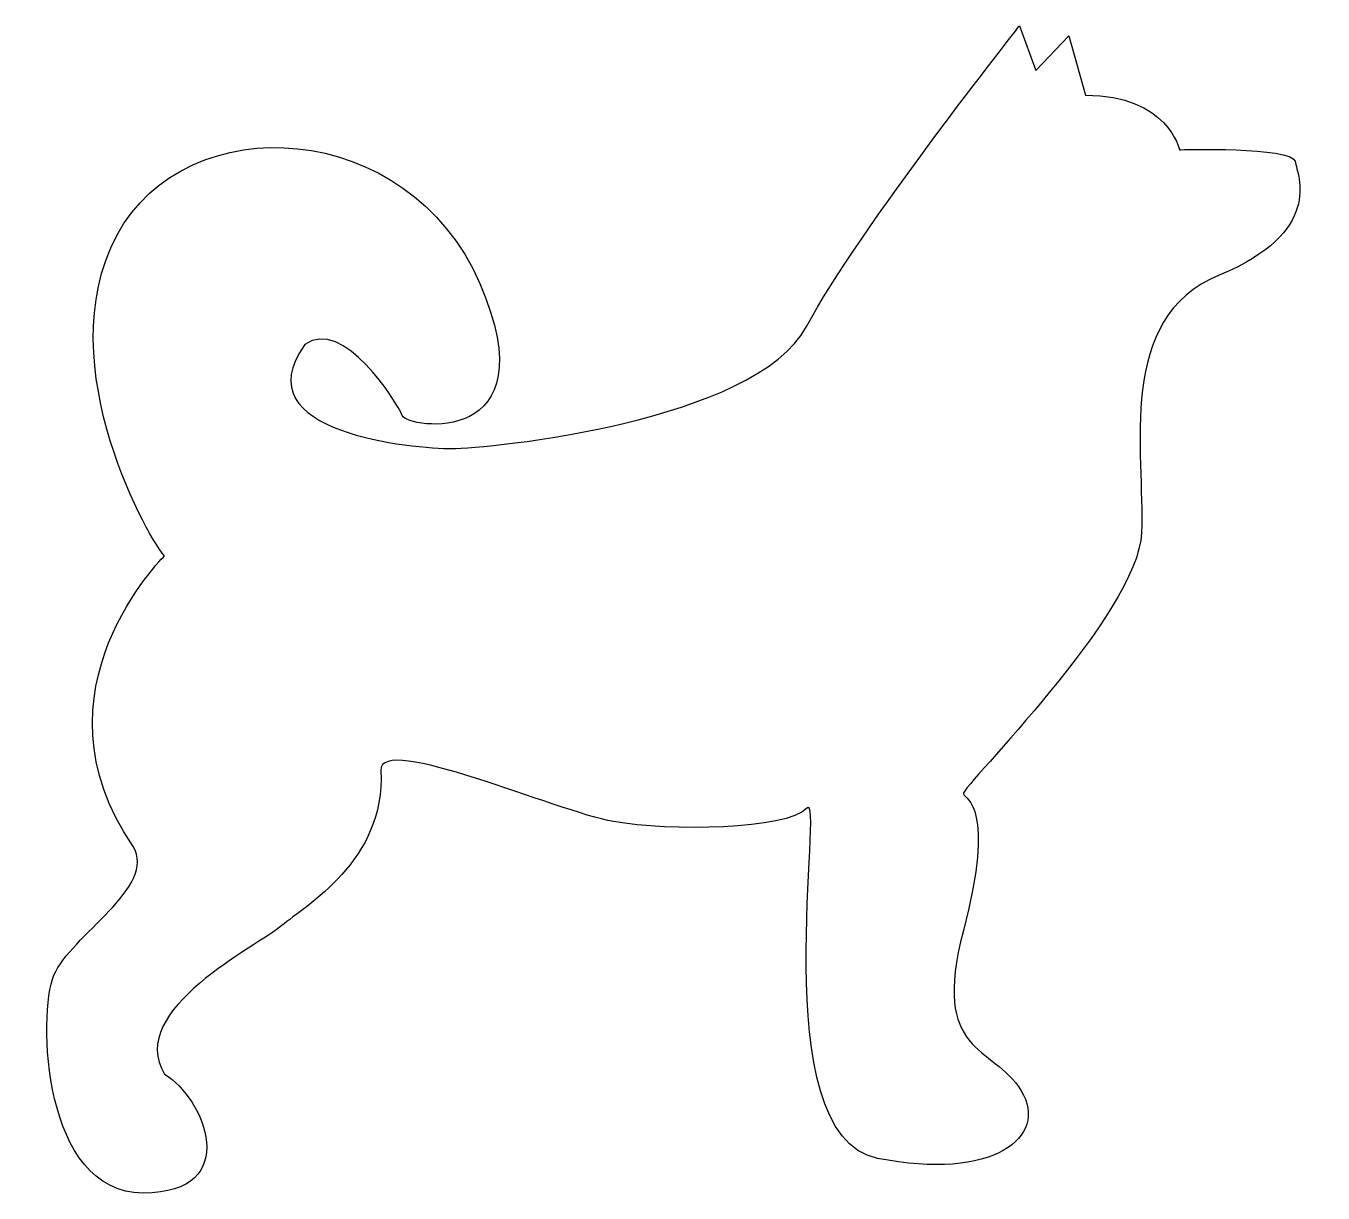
# Model space of a CAD drawing. Header units: centimetres. Extents: x -11.6 to 11.7, y -10.5 to 10.5.
import ezdxf

# ---------------------------------------------------------------- set-up
doc = ezdxf.new("R2010")
doc.units = ezdxf.units.CM
doc.header["$MEASUREMENT"] = 0
doc.layers.add('Layer 1', color=7, linetype='Continuous')

msp = doc.modelspace()

# ---------------------------------------------------------------- linework, layer by layer
at = {"layer": 'Layer 1'}
msp.add_open_spline([(11.1558, 8.03603), (11.09677, 8.30276), (9.08311, 8.24325), (9.08311, 8.24325), (9.08311, 8.24325), (9.08311, 8.2433), (8.87557, 9.22067), (7.3948, 9.22067), (7.3948, 9.22067), (7.3948, 9.22067), (7.09934, 10.28629), (7.09934, 10.28629), (7.09934, 10.28629), (7.09934, 10.28629), (6.50673, 9.66449), (6.50673, 9.66449), (6.50673, 9.66449), (6.50673, 9.66449), (6.21076, 10.46398), (6.21076, 10.46398), (6.21076, 10.46398), (6.21076, 10.46398), (3.30849, 6.79164), (2.39036, 5.07421), (2.39036, 5.07421), (1.4721, 3.35622), (-3.32541, 2.88238), (-3.97697, 2.88238), (-3.97697, 2.88238), (-4.6288, 2.88243), (-7.76763, 3.14892), (-6.61286, 4.7479), (-6.61286, 4.7479), (-5.92963, 5.25235), (-4.95461, 3.71142), (-4.86545, 3.47457), (-4.86545, 3.47457), (-4.77647, 3.23782), (-2.20009, 2.88238), (-3.47387, 5.84407), (-3.47387, 5.84407), (-4.74693, 8.80549), (-8.74507, 9.04208), (-9.9892, 6.7029), (-9.9892, 6.7029), (-11.23287, 4.36322), (-9.33787, 1.13557), (-9.13028, 0.9579), (-9.13028, 0.9579), (-9.13028, 0.9579), (-11.61802, -1.47045), (-9.69313, -4.25442), (-9.69313, -4.25442), (-9.25395, -4.98409), (-10.81856, -5.85356), (-11.11476, -6.56405), (-11.11476, -6.56405), (-11.41086, -7.27462), (-11.32111, -10.47356), (-9.51456, -10.47356), (-9.51456, -10.47356), (-7.70817, -10.47351), (-8.41884, -8.7557), (-9.12956, -8.34131), (-9.12956, -8.34131), (-9.84026, -7.18632), (-7.44139, -6.0316), (-7.02692, -5.67595), (-7.02692, -5.67595), (-6.61219, -5.32022), (-5.16124, -4.52091), (-5.25003, -2.89222), (-5.25003, -2.89222), (-5.2794, -2.21092), (-2.0813, -3.6325), (-1.07411, -3.80995), (-1.07411, -3.80995), (-0.06721, -3.98762), (2.03527, -3.9582), (2.39064, -3.57312), (2.39064, -3.57312), (2.74603, -3.18768), (1.59104, -9.43674), (3.66387, -9.85123), (3.66387, -9.85123), (5.73699, -10.26586), (6.74394, -9.46634), (6.24036, -8.63711), (6.24036, -8.63711), (5.73699, -7.80767), (4.61143, -8.01526), (5.20383, -5.76477), (5.20383, -5.76477), (5.79597, -3.51409), (5.23317, -3.42517), (5.20383, -3.30645), (5.20383, -3.30645), (5.17409, -3.18768), (8.34298, -0.0784), (8.40195, 1.37268), (8.40195, 1.37268), (8.46111, 2.82368), (7.92835, 5.22226), (9.79363, 5.99233), (9.79363, 5.99233), (11.65912, 6.76222), (11.21546, 7.76936), (11.1558, 8.03603)], degree=3, knots=[0, 0, 0, 0, 0.03571429, 0.03571429, 0.03571429, 0.03571429, 0.07142857, 0.07142857, 0.07142857, 0.07142857, 0.10714286, 0.10714286, 0.10714286, 0.10714286, 0.14285714, 0.14285714, 0.14285714, 0.14285714, 0.17857143, 0.17857143, 0.17857143, 0.17857143, 0.21428571, 0.21428571, 0.21428571, 0.21428571, 0.25, 0.25, 0.25, 0.25, 0.28571429, 0.28571429, 0.28571429, 0.28571429, 0.32142857, 0.32142857, 0.32142857, 0.32142857, 0.35714286, 0.35714286, 0.35714286, 0.35714286, 0.39285714, 0.39285714, 0.39285714, 0.39285714, 0.42857143, 0.42857143, 0.42857143, 0.42857143, 0.46428571, 0.46428571, 0.46428571, 0.46428571, 0.5, 0.5, 0.5, 0.5, 0.53571429, 0.53571429, 0.53571429, 0.53571429, 0.57142857, 0.57142857, 0.57142857, 0.57142857, 0.60714286, 0.60714286, 0.60714286, 0.60714286, 0.64285714, 0.64285714, 0.64285714, 0.64285714, 0.67857143, 0.67857143, 0.67857143, 0.67857143, 0.71428571, 0.71428571, 0.71428571, 0.71428571, 0.75, 0.75, 0.75, 0.75, 0.78571429, 0.78571429, 0.78571429, 0.78571429, 0.82142857, 0.82142857, 0.82142857, 0.82142857, 0.85714286, 0.85714286, 0.85714286, 0.85714286, 0.89285714, 0.89285714, 0.89285714, 0.89285714, 0.92857143, 0.92857143, 0.92857143, 0.92857143, 1, 1, 1, 1], dxfattribs=at)

doc.saveas('drawing.dxf')
